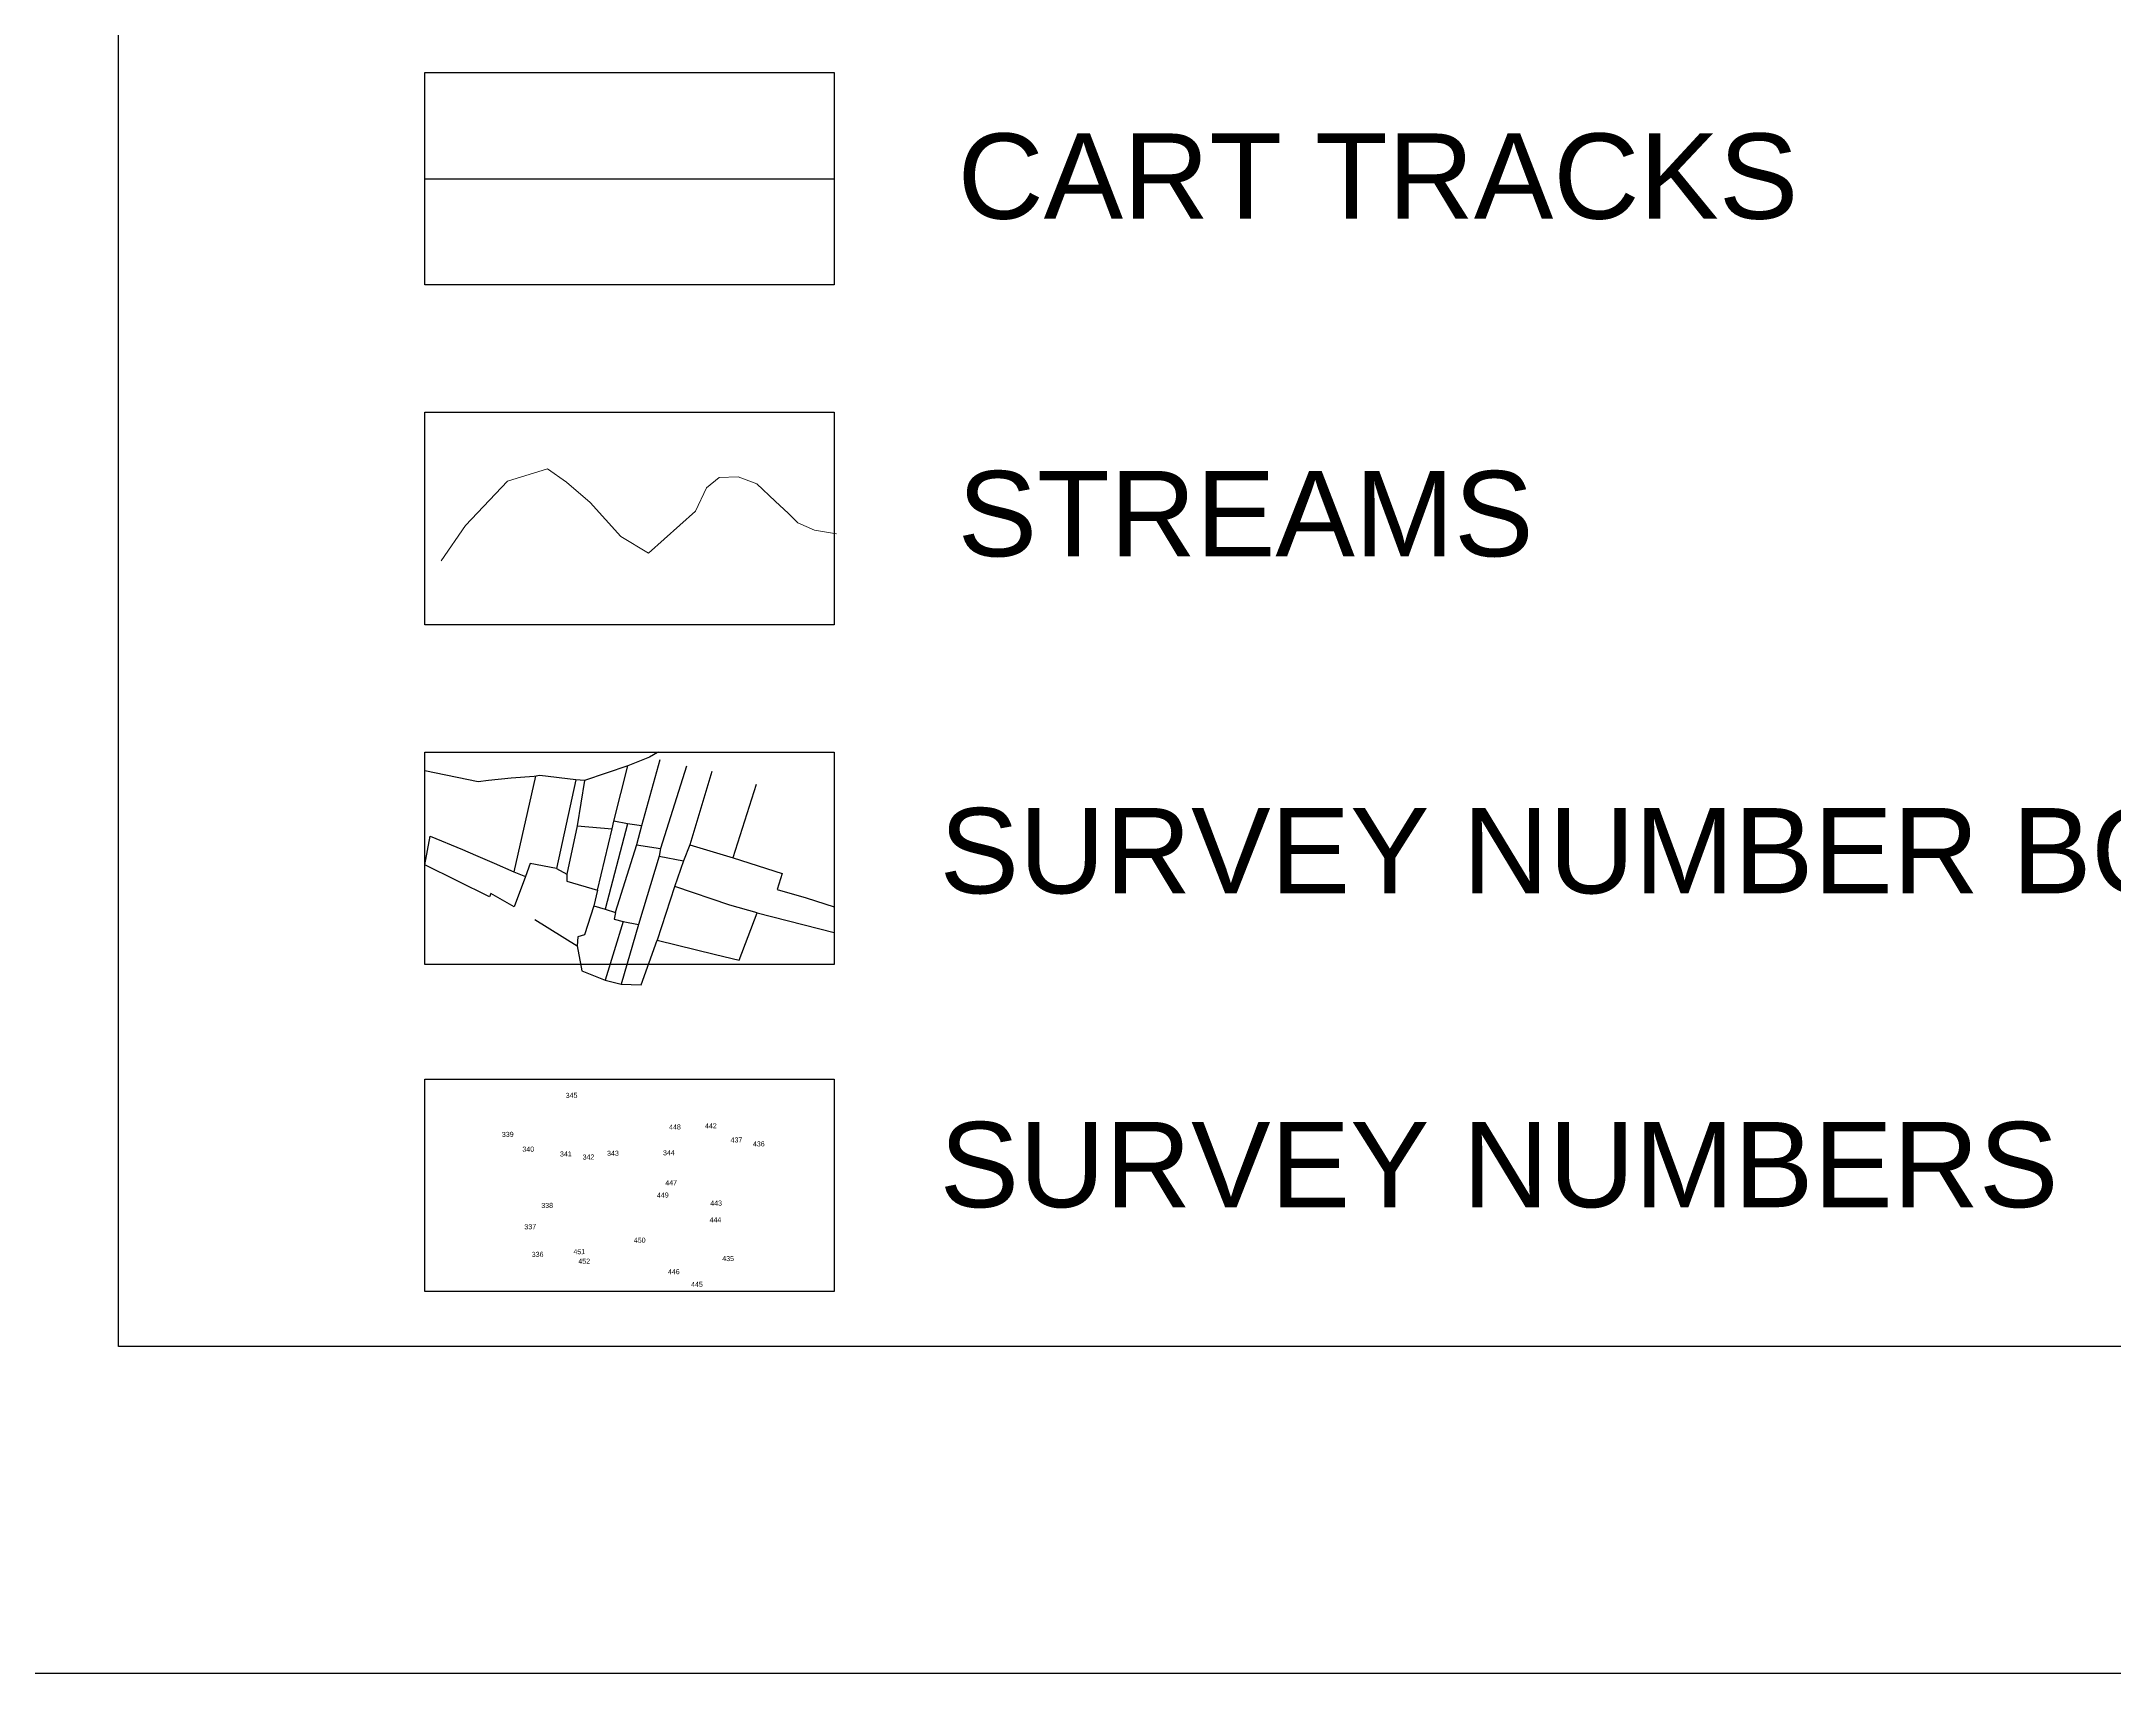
# Model space of a CAD drawing. Header units: inches. Extents: x 45 to 985, y 114 to 777.
# Drawn here: x 778 to 904.3, y 113.8 to 213.3 of the extents above; entities that cross this region are included whole.
import ezdxf
from ezdxf.enums import TextEntityAlignment as Align

# ---------------------------------------------------------------- set-up
doc = ezdxf.new("R2010")
doc.units = ezdxf.units.IN
doc.header["$LTSCALE"] = 15
doc.header["$MEASUREMENT"] = 0
for name, color, linetype in [('chainage', 7, 'Continuous'), ('PLOT', 7, 'Continuous'), ('PLOT NO', 7, 'Continuous'), ('ROAD-CT', 50, 'Continuous'), ('STREAMS', 4, 'Continuous'), ('V', 6, 'Continuous')]:
    doc.layers.add(name, color=color, linetype=linetype)
doc.styles.get("Standard").update_dxf_attribs({"font": 'arial.ttf'})

msp = doc.modelspace()

# ---------------------------------------------------------------- linework, layer by layer
at = {"layer": 'PLOT'}
for points in [[(815.58, 169.96), (815.54, 169.93), (815.05, 169.65), (813.73, 169.12), (811.09, 168.23), (810.55, 168.26), (808.37, 168.54), (808.01, 168.48), (806.62, 168.36), (805.24, 168.22), (804.6, 168.14), (801.35, 168.82)], [(815.68, 169.48), (814.57, 165.46), (813.71, 165.59), (812.88, 165.74)], [(808.1, 168.5), (806.77, 162.67)], [(810.55, 168.26), (809.38, 162.87), (807.77, 163.17), (807.49, 162.38)], [(809.38, 162.87), (810.01, 162.52), (810, 162.09), (811.88, 161.55), (812.77, 165.29), (812.88, 165.74), (813.73, 169.12)], [(811.09, 168.23), (810.64, 165.47), (810.01, 162.52)], [(817.31, 169.1), (815.71, 164.09), (815.64, 163.61), (814.37, 159.46)], [(818.84, 168.77), (817.51, 164.31), (817.12, 163.34), (816.58, 161.74), (815.51, 158.49)], [(821.55, 167.99), (820.12, 163.52)], [(813.71, 165.59), (812.34, 160.38)], [(801.36, 163.08), (801.68, 164.83), (803.66, 164.02), (804.45, 163.67), (805.58, 163.18), (806.77, 162.67), (807.49, 162.38), (806.81, 160.52), (805.38, 161.33), (805.3, 161.14), (801.36, 163.08)], [(810.64, 165.47), (812.77, 165.29)], [(814.57, 165.46), (814.25, 164.3), (812.96, 160.18)], [(814.25, 164.3), (815.71, 164.09)], [(817.51, 164.31), (820.15, 163.51), (823.14, 162.55), (822.83, 161.58), (824.59, 161.08), (826.31, 160.53)], [(815.64, 163.61), (817.12, 163.34)], [(821.61, 160.16), (819.95, 160.63), (816.59, 161.77)], [(811.65, 160.58), (811.09, 158.82), (810.69, 158.69), (810.64, 158.16)], [(811.88, 161.55), (811.65, 160.58), (812.34, 160.38), (812.98, 160.18), (812.89, 159.78), (813.45, 159.64), (814.37, 159.46), (813.33, 155.82)], [(808.05, 159.76), (810.64, 158.16), (810.93, 156.62), (812.35, 156.05), (813.33, 155.82), (814.55, 155.77), (815.51, 158.49), (819.07, 157.63), (820.51, 157.28), (821.61, 160.16), (826.31, 158.97)], [(813.45, 159.64), (812.35, 156.05)]]:
    msp.add_lwpolyline(points, dxfattribs=at)
at = {"layer": 'ROAD-CT', "color": 2}
msp.add_lwpolyline([(801.35, 204.9), (826.31, 204.9)], dxfattribs=at)
at = {"layer": 'STREAMS', "color": 4, "lineweight": 0}
msp.add_lwpolyline([(802.36, 181.62), (803.84, 183.77), (806.39, 186.46), (808.84, 187.22), (809.99, 186.41), (811.43, 185.16), (813.3, 183.1), (814.98, 182.09), (817.86, 184.64), (818.53, 186.07), (819.3, 186.7), (820.45, 186.74), (821.6, 186.31), (822.7, 185.26), (823.52, 184.49), (824.1, 183.92), (825.1, 183.49), (826.45, 183.25)], dxfattribs=at)
at = {"layer": 'V', "color": 0}
for points in [[(45.5, 777.3), (984.9, 777.3), (984.9, 113.8), (45.5, 113.8)], [(782.69, 299.59), (959.03, 299.59), (959.03, 133.73), (782.69, 133.73)], [(801.35, 211.37), (826.31, 211.37), (826.31, 198.43), (801.35, 198.43)], [(801.35, 190.67), (826.31, 190.67), (826.31, 177.72), (801.35, 177.72)], [(801.35, 169.96), (826.31, 169.96), (826.31, 157.01), (801.35, 157.01)], [(801.35, 150.03), (826.31, 150.03), (826.31, 137.09), (801.35, 137.09)]]:
    msp.add_lwpolyline(points, close=True, dxfattribs=at)

# ---------------------------------------------------------------- texts
at = {"layer": 'chainage', "color": 0}
for s, height, p in [('CART TRACKS', 5.1989, (833.83, 202.46)), ('STREAMS', 5.199, (833.83, 181.89)), ('SURVEY NUMBER BOUNDRY', 5.1989, (832.73, 161.35)), ('SURVEY NUMBERS', 5.1989, (832.73, 142.22))]:
    msp.add_text(s, height=height, dxfattribs=at).set_placement(p)
at = {"layer": 'PLOT NO'}
for s, p in [('345', (810.3, 149.04)), ('339', (806.41, 146.66)), ('448', (816.6, 147.11)), ('442', (818.79, 147.18)), ('340', (807.66, 145.76)), ('341', (809.95, 145.47)), ('342', (811.33, 145.28)), ('343', (812.82, 145.51)), ('344', (816.23, 145.54)), ('437', (820.35, 146.32)), ('436', (821.71, 146.08)), ('449', (815.86, 142.96)), ('447', (816.37, 143.71)), ('338', (808.81, 142.33)), ('444', (819.07, 141.45)), ('443', (819.11, 142.47)), ('337', (807.78, 141.03)), ('450', (814.45, 140.21)), ('336', (808.23, 139.35)), ('451', (810.77, 139.51)), ('452', (811.07, 138.93)), ('435', (819.84, 139.09)), ('446', (816.53, 138.29)), ('445', (817.94, 137.52))]:
    msp.add_text(s, height=0.307, rotation=0.7947, dxfattribs=at).set_placement(p, align=Align.MIDDLE_CENTER)

doc.saveas('drawing.dxf')
